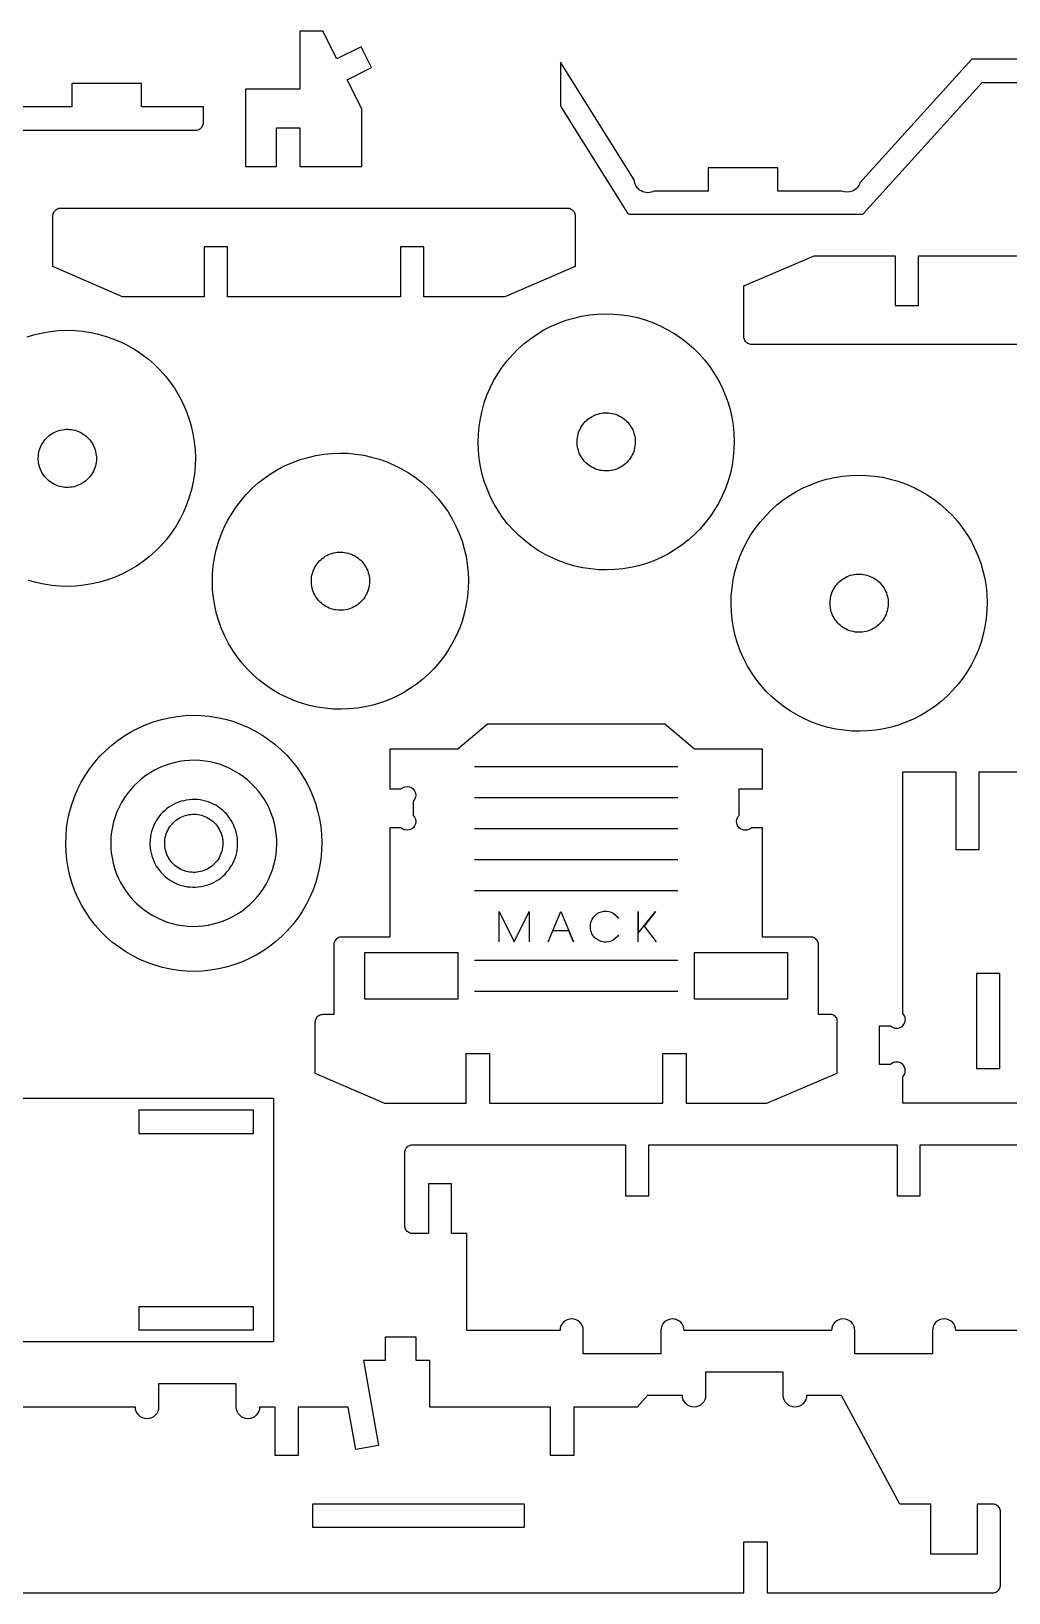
# Model space of a CAD drawing. Extents: x 0.7 to 47.3, y 0.7 to 17.5.
# Drawn here: x 25.25 to 35.75, y 0.72 to 17.49 of the extents above; entities that cross this region are included whole.
import ezdxf

# ---------------------------------------------------------------- set-up
doc = ezdxf.new("R2010")
doc.units = 0
doc.header["$MEASUREMENT"] = 0
for name, color, linetype in [('EXT', 1, 'CONTINUOUS'), ('INT', 150, 'CONTINUOUS'), ('POCKET_1_1MM', 105, 'CONTINUOUS')]:
    doc.layers.add(name, color=color, linetype=linetype)

msp = doc.modelspace()

# ---------------------------------------------------------------- linework, layer by layer
at = {"layer": 'EXT'}
for points in [[(27.549, 16.034), (27.883, 16.034), (27.883, 16.45), (28.133, 16.45), (28.133, 16.034), (28.799, 16.034), (28.799, 16.655), (28.644, 16.966), (28.905, 17.097), (28.793, 17.32), (28.532, 17.19), (28.383, 17.488), (28.133, 17.488), (28.133, 16.867), (27.549, 16.867)], [(25.483, 14.96), (25.483, 15.505), (25.483, 15.516), (25.485, 15.527), (25.489, 15.537), (25.494, 15.547), (25.5, 15.556), (25.507, 15.564), (25.515, 15.571), (25.524, 15.577), (25.534, 15.582), (25.544, 15.586), (25.555, 15.588), (25.566, 15.589), (31.009, 15.589), (31.02, 15.588), (31.03, 15.586), (31.041, 15.582), (31.05, 15.577), (31.059, 15.571), (31.068, 15.564), (31.075, 15.556), (31.081, 15.547), (31.086, 15.537), (31.089, 15.527), (31.091, 15.516), (31.092, 15.505), (31.092, 14.96), (30.336, 14.636), (29.467, 14.636), (29.467, 15.172), (29.217, 15.172), (29.217, 14.636), (27.358, 14.636), (27.358, 15.172), (27.108, 15.172), (27.108, 14.636), (26.228, 14.636)], [(30.488, 12.071), (30.427, 12.132), (30.369, 12.196), (30.316, 12.264), (30.267, 12.335), (30.223, 12.41), (30.183, 12.486), (30.149, 12.565), (30.119, 12.647), (30.094, 12.729), (30.075, 12.814), (30.061, 12.899), (30.053, 12.985), (30.05, 13.071), (30.052, 13.158), (30.059, 13.244), (30.073, 13.329), (30.091, 13.413), (30.115, 13.496), (30.144, 13.578), (30.177, 13.657), (30.216, 13.734), (30.26, 13.809), (30.308, 13.881), (30.361, 13.949), (30.417, 14.014), (30.478, 14.076), (30.543, 14.133), (30.611, 14.186), (30.682, 14.235), (30.756, 14.28), (30.833, 14.319), (30.912, 14.354), (30.993, 14.384), (31.076, 14.408), (31.16, 14.427), (31.245, 14.441), (31.331, 14.45), (31.418, 14.453), (31.504, 14.451), (31.59, 14.443), (31.675, 14.43), (31.76, 14.412), (31.843, 14.388), (31.924, 14.359), (32.004, 14.325), (32.081, 14.286), (32.155, 14.243), (32.227, 14.194), (32.296, 14.142), (32.361, 14.085), (32.422, 14.024), (32.48, 13.96), (32.533, 13.892), (32.582, 13.821), (32.626, 13.746), (32.666, 13.67), (32.7, 13.591), (32.73, 13.509), (32.755, 13.427), (32.774, 13.342), (32.788, 13.257), (32.796, 13.171), (32.799, 13.085), (32.797, 12.999), (32.789, 12.913), (32.776, 12.827), (32.758, 12.743), (32.734, 12.66), (32.705, 12.578), (32.672, 12.499), (32.633, 12.422), (32.589, 12.347), (32.541, 12.275), (32.488, 12.207), (32.432, 12.142), (32.371, 12.08), (32.306, 12.023), (32.238, 11.97), (32.167, 11.921), (32.093, 11.876), (32.016, 11.837), (31.937, 11.802), (31.856, 11.772), (31.773, 11.748), (31.689, 11.729), (31.604, 11.715), (31.518, 11.706), (31.431, 11.703), (31.345, 11.705), (31.259, 11.713), (31.174, 11.726), (31.089, 11.745), (31.006, 11.768), (30.925, 11.797), (30.845, 11.831), (30.768, 11.87), (30.694, 11.913), (30.622, 11.962), (30.553, 12.014)], [(27.634, 10.575), (27.573, 10.636), (27.515, 10.7), (27.462, 10.768), (27.413, 10.839), (27.369, 10.914), (27.329, 10.99), (27.294, 11.069), (27.265, 11.151), (27.24, 11.233), (27.221, 11.318), (27.207, 11.403), (27.198, 11.489), (27.195, 11.575), (27.197, 11.661), (27.205, 11.747), (27.218, 11.833), (27.237, 11.917), (27.26, 12), (27.289, 12.082), (27.323, 12.161), (27.362, 12.238), (27.406, 12.313), (27.454, 12.385), (27.506, 12.453), (27.563, 12.518), (27.624, 12.58), (27.688, 12.637), (27.756, 12.69), (27.828, 12.739), (27.902, 12.784), (27.978, 12.823), (28.058, 12.858), (28.139, 12.888), (28.222, 12.912), (28.306, 12.931), (28.391, 12.945), (28.477, 12.954), (28.563, 12.957), (28.65, 12.955), (28.736, 12.947), (28.821, 12.934), (28.905, 12.915), (28.989, 12.892), (29.07, 12.863), (29.149, 12.829), (29.227, 12.79), (29.301, 12.747), (29.373, 12.698), (29.441, 12.646), (29.506, 12.589), (29.568, 12.528), (29.625, 12.464), (29.679, 12.396), (29.727, 12.325), (29.772, 12.25), (29.811, 12.174), (29.846, 12.095), (29.876, 12.013), (29.9, 11.931), (29.92, 11.846), (29.933, 11.761), (29.942, 11.675), (29.945, 11.589), (29.943, 11.503), (29.935, 11.416), (29.922, 11.331), (29.904, 11.247), (29.88, 11.164), (29.851, 11.082), (29.817, 11.003), (29.778, 10.926), (29.735, 10.851), (29.687, 10.779), (29.634, 10.711), (29.577, 10.646), (29.516, 10.584), (29.452, 10.527), (29.384, 10.474), (29.313, 10.425), (29.239, 10.38), (29.162, 10.341), (29.083, 10.306), (29.002, 10.276), (28.919, 10.252), (28.835, 10.233), (28.749, 10.219), (28.663, 10.21), (28.577, 10.207), (28.491, 10.209), (28.405, 10.217), (28.319, 10.23), (28.235, 10.248), (28.152, 10.272), (28.07, 10.301), (27.991, 10.335), (27.914, 10.374), (27.839, 10.417), (27.768, 10.466), (27.699, 10.518)], [(33.205, 10.339), (33.143, 10.399), (33.086, 10.464), (33.033, 10.532), (32.984, 10.603), (32.939, 10.677), (32.9, 10.754), (32.865, 10.833), (32.835, 10.914), (32.811, 10.997), (32.792, 11.081), (32.778, 11.167), (32.769, 11.253), (32.766, 11.339), (32.768, 11.425), (32.776, 11.511), (32.789, 11.597), (32.808, 11.681), (32.831, 11.764), (32.86, 11.846), (32.894, 11.925), (32.933, 12.002), (32.976, 12.077), (33.025, 12.148), (33.077, 12.217), (33.134, 12.282), (33.195, 12.343), (33.259, 12.401), (33.327, 12.454), (33.398, 12.503), (33.473, 12.547), (33.549, 12.587), (33.628, 12.622), (33.71, 12.651), (33.792, 12.676), (33.877, 12.695), (33.962, 12.709), (34.048, 12.718), (34.134, 12.721), (34.22, 12.718), (34.307, 12.711), (34.392, 12.698), (34.476, 12.679), (34.559, 12.656), (34.641, 12.627), (34.72, 12.593), (34.797, 12.554), (34.872, 12.51), (34.944, 12.462), (35.012, 12.41), (35.077, 12.353), (35.139, 12.292), (35.196, 12.228), (35.249, 12.16), (35.298, 12.088), (35.343, 12.014), (35.382, 11.937), (35.417, 11.858), (35.447, 11.777), (35.471, 11.694), (35.49, 11.61), (35.504, 11.525), (35.513, 11.439), (35.516, 11.353), (35.514, 11.266), (35.506, 11.18), (35.493, 11.095), (35.475, 11.01), (35.451, 10.927), (35.422, 10.846), (35.388, 10.767), (35.349, 10.689), (35.306, 10.615), (35.257, 10.543), (35.205, 10.475), (35.148, 10.41), (35.087, 10.348), (35.023, 10.291), (34.955, 10.237), (34.884, 10.189), (34.809, 10.144), (34.733, 10.105), (34.654, 10.07), (34.572, 10.04), (34.49, 10.016), (34.405, 9.996), (34.32, 9.982), (34.234, 9.974), (34.148, 9.971), (34.062, 9.973), (33.976, 9.981), (33.89, 9.994), (33.806, 10.012), (33.723, 10.036), (33.641, 10.065), (33.562, 10.099), (33.485, 10.138), (33.41, 10.181), (33.338, 10.229), (33.27, 10.282)], [(26.059, 7.76), (25.998, 7.821), (25.94, 7.885), (25.887, 7.953), (25.838, 8.024), (25.794, 8.099), (25.754, 8.175), (25.719, 8.254), (25.69, 8.336), (25.665, 8.418), (25.646, 8.503), (25.632, 8.588), (25.624, 8.674), (25.62, 8.76), (25.623, 8.846), (25.63, 8.933), (25.643, 9.018), (25.662, 9.102), (25.686, 9.185), (25.714, 9.267), (25.748, 9.346), (25.787, 9.423), (25.831, 9.498), (25.879, 9.57), (25.932, 9.638), (25.988, 9.703), (26.049, 9.765), (26.114, 9.822), (26.182, 9.875), (26.253, 9.924), (26.327, 9.969), (26.404, 10.008), (26.483, 10.043), (26.564, 10.073), (26.647, 10.097), (26.731, 10.116), (26.816, 10.13), (26.902, 10.139), (26.988, 10.142), (27.075, 10.14), (27.161, 10.132), (27.246, 10.119), (27.331, 10.101), (27.414, 10.077), (27.495, 10.048), (27.575, 10.014), (27.652, 9.975), (27.726, 9.932), (27.798, 9.883), (27.867, 9.831), (27.932, 9.774), (27.993, 9.713), (28.05, 9.649), (28.104, 9.581), (28.153, 9.51), (28.197, 9.435), (28.237, 9.359), (28.271, 9.28), (28.301, 9.198), (28.325, 9.116), (28.345, 9.031), (28.359, 8.946), (28.367, 8.86), (28.37, 8.774), (28.368, 8.688), (28.36, 8.602), (28.347, 8.516), (28.329, 8.432), (28.305, 8.349), (28.276, 8.267), (28.242, 8.188), (28.204, 8.111), (28.16, 8.036), (28.112, 7.964), (28.059, 7.896), (28.002, 7.831), (27.942, 7.769), (27.877, 7.712), (27.809, 7.659), (27.738, 7.61), (27.664, 7.565), (27.587, 7.526), (27.508, 7.491), (27.427, 7.461), (27.344, 7.437), (27.26, 7.418), (27.175, 7.404), (27.089, 7.395), (27.002, 7.392), (26.916, 7.394), (26.83, 7.402), (26.744, 7.415), (26.66, 7.434), (26.577, 7.457), (26.496, 7.486), (26.416, 7.52), (26.339, 7.559), (26.264, 7.602), (26.193, 7.651), (26.124, 7.703)]]:
    msp.add_lwpolyline(points, close=True, dxfattribs=at)
for points in [[(36.019, 17.189), (35.352, 17.189), (34.15, 15.86, -0.443906), (33.952, 15.772), (33.269, 15.772), (33.269, 16.022), (32.519, 16.022), (32.519, 15.772), (31.941, 15.772, -0.554248), (31.725, 15.892), (30.935, 17.155), (30.935, 16.684), (31.654, 15.534, 0.258593), (31.676, 15.522), (34.17, 15.522, 0.211979), (34.189, 15.53), (35.463, 16.939), (37.352, 16.939)], [(36.762, 3.536), (35.179, 3.536, 0.414214), (35.054, 3.661, 0.414214), (34.929, 3.536), (34.929, 3.286), (34.095, 3.286), (34.095, 3.536, 0.414214), (33.97, 3.661, 0.414214), (33.845, 3.536), (32.262, 3.536, 0.414214), (32.137, 3.661, 0.414214), (32.012, 3.536), (32.012, 3.286), (31.179, 3.286), (31.179, 3.536, 1), (30.929, 3.536), (29.929, 3.536), (29.929, 4.576), (29.765, 4.576), (29.765, 5.112), (29.515, 5.112), (29.515, 4.576), (29.345, 4.576), (29.335, 4.577), (29.324, 4.579), (29.314, 4.582), (29.304, 4.587), (29.295, 4.593), (29.286, 4.6), (29.279, 4.609), (29.273, 4.618), (29.268, 4.627), (29.265, 4.638), (29.263, 4.648), (29.262, 4.659), (29.262, 5.447), (29.263, 5.458), (29.265, 5.468), (29.268, 5.479), (29.273, 5.488), (29.279, 5.498), (29.286, 5.506), (29.295, 5.513), (29.304, 5.519), (29.314, 5.524), (29.324, 5.527), (29.335, 5.529), (29.345, 5.53), (31.631, 5.53), (31.631, 4.983), (31.881, 4.983), (31.881, 5.53), (34.548, 5.53), (34.548, 4.983), (34.798, 4.983), (34.798, 5.53), (43.198, 5.53)], [(24.404, 0.719), (32.804, 0.719), (32.904, 0.719), (32.904, 1.266), (33.154, 1.266), (33.154, 0.719), (35.577, 0.719), (35.588, 0.719), (35.598, 0.722), (35.609, 0.725), (35.618, 0.73), (35.627, 0.736), (35.636, 0.743), (35.643, 0.751), (35.649, 0.76), (35.654, 0.77), (35.657, 0.781), (35.659, 0.791), (35.66, 0.802), (35.66, 1.588), (35.659, 1.599), (35.657, 1.609), (35.654, 1.62), (35.649, 1.63), (35.643, 1.639), (35.636, 1.647), (35.627, 1.654), (35.618, 1.66), (35.609, 1.665), (35.598, 1.668), (35.588, 1.671), (35.577, 1.671), (35.41, 1.671), (35.41, 1.135), (34.91, 1.135), (34.91, 1.671), (34.577, 1.671), (33.952, 2.838), (33.577, 2.838, -0.414214), (33.452, 2.713, -0.414214), (33.327, 2.838), (33.327, 3.088), (32.493, 3.088), (32.493, 2.838, -1), (32.243, 2.838), (31.868, 2.838), (31.757, 2.713), (31.077, 2.713), (31.077, 2.192), (30.827, 2.192), (30.827, 2.713), (29.53, 2.713), (29.53, 3.213), (29.384, 3.213), (29.384, 3.463), (29.051, 3.463), (29.051, 3.213), (28.819, 3.213), (28.98, 2.302), (28.734, 2.258), (28.654, 2.713), (28.118, 2.713), (28.118, 2.192), (27.868, 2.192), (27.868, 2.713), (27.702, 2.713, -0.414214), (27.577, 2.588, -0.414214), (27.452, 2.713), (27.452, 2.963), (26.618, 2.963), (26.618, 2.713, -1), (26.368, 2.713), (24.785, 2.713, -0.414214)]]:
    msp.add_lwpolyline(points, format="xyb", dxfattribs=at)
for points in [[(25.128, 16.427), (27.017, 16.427), (27.028, 16.427), (27.039, 16.43), (27.049, 16.433), (27.059, 16.438), (27.068, 16.444), (27.076, 16.451), (27.083, 16.459), (27.089, 16.468), (27.094, 16.478), (27.098, 16.489), (27.1, 16.499), (27.101, 16.51), (27.101, 16.677), (26.434, 16.677), (26.434, 16.927), (25.684, 16.927), (25.684, 16.677), (25.017, 16.677)], [(38.43, 14.124), (32.987, 14.124), (32.976, 14.125), (32.966, 14.127), (32.955, 14.131), (32.945, 14.135), (32.936, 14.141), (32.928, 14.149), (32.921, 14.157), (32.915, 14.166), (32.91, 14.176), (32.907, 14.186), (32.904, 14.197), (32.904, 14.208), (32.904, 14.753), (33.659, 15.077), (34.529, 15.077), (34.529, 14.541), (34.779, 14.541), (34.779, 15.077), (36.638, 15.077)], [(25.206, 14.206), (25.288, 14.231), (25.373, 14.25), (25.458, 14.264), (25.544, 14.273), (25.63, 14.276), (25.717, 14.274), (25.803, 14.266), (25.888, 14.253), (25.972, 14.234), (26.055, 14.211), (26.137, 14.182), (26.216, 14.148), (26.293, 14.109), (26.368, 14.065), (26.44, 14.017), (26.508, 13.965), (26.573, 13.908), (26.635, 13.847), (26.692, 13.783), (26.745, 13.715), (26.794, 13.643), (26.839, 13.569), (26.878, 13.493), (26.913, 13.413), (26.943, 13.332), (26.967, 13.249), (26.986, 13.165), (27, 13.08), (27.009, 12.994), (27.012, 12.908), (27.01, 12.821), (27.002, 12.735), (26.989, 12.65), (26.971, 12.566), (26.947, 12.483), (26.918, 12.401), (26.884, 12.322), (26.845, 12.245), (26.802, 12.17), (26.754, 12.098), (26.701, 12.03), (26.644, 11.965), (26.583, 11.903), (26.519, 11.846), (26.451, 11.793), (26.38, 11.744), (26.306, 11.699), (26.229, 11.66), (26.15, 11.625), (26.069, 11.595), (25.986, 11.571), (25.902, 11.552), (25.816, 11.538), (25.73, 11.529), (25.644, 11.526), (25.558, 11.528), (25.472, 11.536), (25.386, 11.549), (25.302, 11.567), (25.219, 11.591)]]:
    msp.add_lwpolyline(points, dxfattribs=at)
for points in [[(33.102, 9.777), (32.372, 9.777), (32.055, 10.048), (30.15, 10.048), (29.832, 9.777), (29.102, 9.777), (29.102, 9.351), (29.22, 9.351, -1), (29.352, 9.219), (29.352, 9.067, -1), (29.22, 8.935), (29.102, 8.935), (29.102, 7.76), (28.582, 7.76), (28.571, 7.76), (28.561, 7.758), (28.55, 7.754), (28.541, 7.749), (28.532, 7.743), (28.523, 7.736), (28.516, 7.728), (28.51, 7.719), (28.505, 7.709), (28.502, 7.699), (28.5, 7.688), (28.499, 7.677), (28.499, 6.927), (28.381, 6.927), (28.37, 6.926), (28.359, 6.924), (28.349, 6.921), (28.339, 6.916), (28.33, 6.91), (28.322, 6.903), (28.315, 6.895), (28.309, 6.885), (28.304, 6.876), (28.3, 6.865), (28.298, 6.855), (28.297, 6.844), (28.297, 6.298), (29.043, 5.975), (29.922, 5.975), (29.922, 6.51), (30.172, 6.51), (30.172, 5.975), (32.032, 5.975), (32.032, 6.51), (32.282, 6.51), (32.282, 5.975), (33.151, 5.975), (33.907, 6.298), (33.907, 6.844), (33.908, 6.855), (33.907, 6.866), (33.904, 6.878), (33.9, 6.888), (33.894, 6.898), (33.886, 6.906), (33.878, 6.914), (33.868, 6.92), (33.857, 6.924), (33.846, 6.927), (33.835, 6.928), (33.824, 6.927), (33.706, 6.927), (33.706, 7.677), (33.705, 7.688), (33.703, 7.699), (33.699, 7.709), (33.694, 7.719), (33.688, 7.728), (33.681, 7.736), (33.673, 7.743), (33.664, 7.749), (33.654, 7.754), (33.644, 7.758), (33.633, 7.76), (33.622, 7.76), (33.102, 7.76), (33.102, 8.935), (32.985, 8.935, -1), (32.852, 9.067), (32.852, 9.351), (33.102, 9.351)], [(34.61, 5.975), (34.61, 6.259, 1), (34.478, 6.391), (34.36, 6.391), (34.36, 6.808), (34.478, 6.808, 1), (34.61, 6.941), (34.61, 9.533), (35.181, 9.533), (35.181, 8.699), (35.431, 8.699), (35.431, 9.533), (37.29, 9.533), (37.29, 8.699), (37.54, 8.699), (37.54, 9.533), (38.11, 9.533), (38.11, 6.941, 1), (38.243, 6.808), (38.36, 6.808), (38.36, 6.391), (38.243, 6.391, 1), (38.11, 6.259), (38.11, 5.975)], [(27.854, 6.025), (19.167, 6.025, 0.414214), (19.105, 5.963), (19.105, 3.478, 0.414214), (19.167, 3.416), (27.854, 3.416)]]:
    msp.add_lwpolyline(points, format="xyb", close=True, dxfattribs=at)
at = {"layer": 'INT'}
for points in [[(31.18, 12.883), (31.169, 12.899), (31.158, 12.915), (31.148, 12.932), (31.139, 12.95), (31.132, 12.968), (31.126, 12.987), (31.121, 13.006), (31.117, 13.025), (31.114, 13.044), (31.112, 13.064), (31.112, 13.083), (31.113, 13.103), (31.115, 13.123), (31.119, 13.142), (31.123, 13.161), (31.129, 13.18), (31.136, 13.198), (31.144, 13.216), (31.153, 13.233), (31.164, 13.25), (31.175, 13.266), (31.187, 13.281), (31.2, 13.296), (31.215, 13.309), (31.229, 13.322), (31.245, 13.334), (31.262, 13.345), (31.279, 13.354), (31.296, 13.363), (31.314, 13.371), (31.333, 13.377), (31.352, 13.382), (31.371, 13.386), (31.391, 13.389), (31.41, 13.39), (31.43, 13.39), (31.449, 13.39), (31.469, 13.387), (31.488, 13.384), (31.507, 13.379), (31.526, 13.374), (31.545, 13.367), (31.562, 13.358), (31.58, 13.349), (31.596, 13.339), (31.612, 13.328), (31.628, 13.315), (31.642, 13.302), (31.656, 13.288), (31.669, 13.273), (31.68, 13.257), (31.691, 13.241), (31.701, 13.224), (31.709, 13.206), (31.717, 13.188), (31.723, 13.169), (31.728, 13.151), (31.732, 13.131), (31.735, 13.112), (31.737, 13.092), (31.737, 13.073), (31.736, 13.053), (31.734, 13.034), (31.73, 13.014), (31.726, 12.995), (31.72, 12.976), (31.713, 12.958), (31.705, 12.94), (31.696, 12.923), (31.685, 12.906), (31.674, 12.89), (31.662, 12.875), (31.649, 12.86), (31.634, 12.847), (31.62, 12.834), (31.604, 12.822), (31.587, 12.811), (31.57, 12.802), (31.553, 12.793), (31.535, 12.786), (31.516, 12.779), (31.497, 12.774), (31.478, 12.77), (31.458, 12.767), (31.439, 12.766), (31.419, 12.766), (31.4, 12.767), (31.38, 12.769), (31.361, 12.772), (31.342, 12.777), (31.323, 12.783), (31.304, 12.789), (31.287, 12.798), (31.269, 12.807), (31.253, 12.817), (31.237, 12.828), (31.221, 12.841), (31.207, 12.854), (31.193, 12.868)], [(25.393, 12.706), (25.381, 12.722), (25.37, 12.738), (25.361, 12.755), (25.352, 12.773), (25.345, 12.791), (25.338, 12.809), (25.333, 12.828), (25.329, 12.848), (25.326, 12.867), (25.325, 12.887), (25.325, 12.906), (25.326, 12.926), (25.328, 12.945), (25.331, 12.965), (25.336, 12.984), (25.342, 13.003), (25.349, 13.021), (25.357, 13.039), (25.366, 13.056), (25.376, 13.073), (25.387, 13.089), (25.4, 13.104), (25.413, 13.119), (25.427, 13.132), (25.442, 13.145), (25.458, 13.157), (25.474, 13.168), (25.491, 13.177), (25.509, 13.186), (25.527, 13.193), (25.546, 13.2), (25.565, 13.205), (25.584, 13.209), (25.603, 13.212), (25.623, 13.213), (25.642, 13.213), (25.662, 13.212), (25.682, 13.21), (25.701, 13.207), (25.72, 13.202), (25.739, 13.196), (25.757, 13.189), (25.775, 13.181), (25.792, 13.172), (25.809, 13.162), (25.825, 13.151), (25.84, 13.138), (25.855, 13.125), (25.869, 13.111), (25.881, 13.096), (25.893, 13.08), (25.904, 13.064), (25.913, 13.047), (25.922, 13.029), (25.93, 13.011), (25.936, 12.992), (25.941, 12.973), (25.945, 12.954), (25.948, 12.935), (25.949, 12.915), (25.95, 12.896), (25.949, 12.876), (25.946, 12.856), (25.943, 12.837), (25.938, 12.818), (25.933, 12.799), (25.926, 12.781), (25.918, 12.763), (25.908, 12.746), (25.898, 12.729), (25.887, 12.713), (25.874, 12.698), (25.861, 12.683), (25.847, 12.669), (25.832, 12.657), (25.816, 12.645), (25.8, 12.634), (25.783, 12.624), (25.765, 12.616), (25.747, 12.608), (25.729, 12.602), (25.71, 12.597), (25.69, 12.593), (25.671, 12.59), (25.651, 12.589), (25.632, 12.588), (25.612, 12.589), (25.593, 12.592), (25.573, 12.595), (25.554, 12.6), (25.535, 12.605), (25.517, 12.612), (25.499, 12.62), (25.482, 12.63), (25.465, 12.64), (25.449, 12.651), (25.434, 12.664), (25.419, 12.677), (25.406, 12.691)], [(28.326, 11.387), (28.314, 11.403), (28.303, 11.419), (28.294, 11.436), (28.285, 11.454), (28.278, 11.472), (28.271, 11.491), (28.266, 11.509), (28.262, 11.529), (28.26, 11.548), (28.258, 11.568), (28.258, 11.587), (28.259, 11.607), (28.261, 11.626), (28.264, 11.646), (28.269, 11.665), (28.275, 11.684), (28.282, 11.702), (28.29, 11.72), (28.299, 11.737), (28.309, 11.754), (28.321, 11.77), (28.333, 11.785), (28.346, 11.8), (28.36, 11.813), (28.375, 11.826), (28.391, 11.838), (28.407, 11.849), (28.424, 11.858), (28.442, 11.867), (28.46, 11.874), (28.479, 11.881), (28.498, 11.886), (28.517, 11.89), (28.536, 11.893), (28.556, 11.894), (28.576, 11.894), (28.595, 11.893), (28.615, 11.891), (28.634, 11.888), (28.653, 11.883), (28.672, 11.877), (28.69, 11.871), (28.708, 11.862), (28.725, 11.853), (28.742, 11.843), (28.758, 11.832), (28.773, 11.819), (28.788, 11.806), (28.802, 11.792), (28.814, 11.777), (28.826, 11.761), (28.837, 11.745), (28.847, 11.728), (28.855, 11.71), (28.863, 11.692), (28.869, 11.673), (28.874, 11.654), (28.878, 11.635), (28.881, 11.616), (28.882, 11.596), (28.883, 11.577), (28.882, 11.557), (28.879, 11.537), (28.876, 11.518), (28.871, 11.499), (28.866, 11.48), (28.859, 11.462), (28.851, 11.444), (28.841, 11.427), (28.831, 11.41), (28.82, 11.394), (28.807, 11.379), (28.794, 11.364), (28.78, 11.351), (28.765, 11.338), (28.749, 11.326), (28.733, 11.315), (28.716, 11.306), (28.698, 11.297), (28.68, 11.289), (28.662, 11.283), (28.643, 11.278), (28.623, 11.274), (28.604, 11.271), (28.584, 11.27), (28.565, 11.27), (28.545, 11.27), (28.526, 11.273), (28.506, 11.276), (28.487, 11.281), (28.469, 11.286), (28.45, 11.293), (28.432, 11.302), (28.415, 11.311), (28.398, 11.321), (28.382, 11.332), (28.367, 11.345), (28.352, 11.358), (28.339, 11.372)], [(33.897, 11.151), (33.885, 11.166), (33.874, 11.183), (33.865, 11.2), (33.856, 11.218), (33.849, 11.236), (33.842, 11.254), (33.837, 11.273), (33.833, 11.292), (33.83, 11.312), (33.829, 11.331), (33.829, 11.351), (33.83, 11.371), (33.832, 11.39), (33.835, 11.41), (33.84, 11.429), (33.846, 11.447), (33.852, 11.466), (33.861, 11.484), (33.87, 11.501), (33.88, 11.518), (33.891, 11.534), (33.904, 11.549), (33.917, 11.564), (33.931, 11.577), (33.946, 11.59), (33.962, 11.602), (33.978, 11.612), (33.995, 11.622), (34.013, 11.631), (34.031, 11.638), (34.05, 11.645), (34.069, 11.65), (34.088, 11.654), (34.107, 11.656), (34.127, 11.658), (34.146, 11.658), (34.166, 11.657), (34.186, 11.655), (34.205, 11.652), (34.224, 11.647), (34.243, 11.641), (34.261, 11.634), (34.279, 11.626), (34.296, 11.617), (34.313, 11.607), (34.329, 11.595), (34.344, 11.583), (34.359, 11.57), (34.372, 11.556), (34.385, 11.541), (34.397, 11.525), (34.408, 11.509), (34.417, 11.492), (34.426, 11.474), (34.434, 11.456), (34.44, 11.437), (34.445, 11.418), (34.449, 11.399), (34.452, 11.38), (34.453, 11.36), (34.453, 11.34), (34.453, 11.321), (34.45, 11.301), (34.447, 11.282), (34.442, 11.263), (34.437, 11.244), (34.43, 11.226), (34.421, 11.208), (34.412, 11.191), (34.402, 11.174), (34.391, 11.158), (34.378, 11.142), (34.365, 11.128), (34.351, 11.114), (34.336, 11.102), (34.32, 11.09), (34.304, 11.079), (34.287, 11.069), (34.269, 11.061), (34.251, 11.053), (34.232, 11.047), (34.214, 11.042), (34.194, 11.038), (34.175, 11.035), (34.155, 11.034), (34.136, 11.033), (34.116, 11.034), (34.097, 11.036), (34.077, 11.04), (34.058, 11.044), (34.039, 11.05), (34.021, 11.057), (34.003, 11.065), (33.986, 11.075), (33.969, 11.085), (33.953, 11.096), (33.938, 11.108), (33.923, 11.122), (33.91, 11.136)], [(26.751, 8.572), (26.739, 8.588), (26.729, 8.604), (26.719, 8.621), (26.71, 8.639), (26.703, 8.657), (26.697, 8.676), (26.691, 8.695), (26.687, 8.714), (26.685, 8.733), (26.683, 8.753), (26.683, 8.772), (26.684, 8.792), (26.686, 8.811), (26.689, 8.831), (26.694, 8.85), (26.7, 8.869), (26.707, 8.887), (26.715, 8.905), (26.724, 8.922), (26.734, 8.939), (26.746, 8.955), (26.758, 8.97), (26.771, 8.985), (26.785, 8.998), (26.8, 9.011), (26.816, 9.023), (26.832, 9.034), (26.85, 9.043), (26.867, 9.052), (26.885, 9.059), (26.904, 9.066), (26.923, 9.071), (26.942, 9.075), (26.962, 9.078), (26.981, 9.079), (27.001, 9.079), (27.02, 9.079), (27.04, 9.076), (27.059, 9.073), (27.078, 9.068), (27.097, 9.063), (27.115, 9.056), (27.133, 9.047), (27.151, 9.038), (27.167, 9.028), (27.183, 9.017), (27.199, 9.004), (27.213, 8.991), (27.227, 8.977), (27.24, 8.962), (27.251, 8.946), (27.262, 8.93), (27.272, 8.913), (27.28, 8.895), (27.288, 8.877), (27.294, 8.858), (27.299, 8.84), (27.303, 8.82), (27.306, 8.801), (27.308, 8.781), (27.308, 8.762), (27.307, 8.742), (27.305, 8.723), (27.301, 8.703), (27.297, 8.684), (27.291, 8.665), (27.284, 8.647), (27.276, 8.629), (27.267, 8.612), (27.256, 8.595), (27.245, 8.579), (27.233, 8.564), (27.219, 8.549), (27.205, 8.536), (27.19, 8.523), (27.175, 8.511), (27.158, 8.5), (27.141, 8.491), (27.124, 8.482), (27.105, 8.475), (27.087, 8.468), (27.068, 8.463), (27.049, 8.459), (27.029, 8.456), (27.01, 8.455), (26.99, 8.455), (26.97, 8.456), (26.951, 8.458), (26.932, 8.461), (26.912, 8.466), (26.894, 8.472), (26.875, 8.478), (26.857, 8.487), (26.84, 8.496), (26.823, 8.506), (26.807, 8.517), (26.792, 8.53), (26.778, 8.543), (26.764, 8.557)], [(35.402, 6.348), (35.652, 6.348), (35.652, 7.369), (35.402, 7.369)], [(26.406, 5.65), (27.635, 5.65), (27.635, 5.9), (26.406, 5.9)], [(26.406, 3.541), (27.635, 3.541), (27.635, 3.791), (26.406, 3.791)], [(28.275, 1.421), (28.275, 1.674), (30.545, 1.674), (30.545, 1.421)]]:
    msp.add_lwpolyline(points, close=True, dxfattribs=at)
at = {"layer": 'POCKET_1_1MM'}
for points in [[(26.377, 8.124), (26.419, 8.087), (26.463, 8.052), (26.509, 8.02), (26.557, 7.991), (26.606, 7.965), (26.658, 7.942), (26.71, 7.922), (26.764, 7.906), (26.818, 7.893), (26.873, 7.884), (26.929, 7.878), (26.985, 7.875), (27.041, 7.877), (27.097, 7.881), (27.152, 7.889), (27.207, 7.901), (27.261, 7.916), (27.314, 7.934), (27.366, 7.956), (27.416, 7.981), (27.464, 8.009), (27.511, 8.04), (27.556, 8.073), (27.598, 8.11), (27.638, 8.149), (27.676, 8.191), (27.711, 8.235), (27.743, 8.281), (27.772, 8.328), (27.798, 8.378), (27.821, 8.429), (27.84, 8.482), (27.856, 8.535), (27.869, 8.59), (27.879, 8.645), (27.885, 8.701), (27.887, 8.757), (27.886, 8.813), (27.881, 8.868), (27.873, 8.924), (27.862, 8.979), (27.847, 9.033), (27.828, 9.086), (27.807, 9.137), (27.782, 9.187), (27.754, 9.236), (27.723, 9.283), (27.689, 9.327), (27.652, 9.37), (27.613, 9.41), (27.572, 9.447), (27.528, 9.482), (27.482, 9.514), (27.434, 9.543), (27.384, 9.569), (27.333, 9.592), (27.281, 9.612), (27.227, 9.628), (27.173, 9.641), (27.117, 9.65), (27.062, 9.656), (27.006, 9.659), (26.95, 9.658), (26.894, 9.653), (26.838, 9.645), (26.784, 9.633), (26.73, 9.618), (26.677, 9.6), (26.625, 9.578), (26.575, 9.553), (26.526, 9.525), (26.48, 9.494), (26.435, 9.461), (26.393, 9.424), (26.352, 9.385), (26.315, 9.343), (26.28, 9.299), (26.248, 9.253), (26.219, 9.206), (26.193, 9.156), (26.17, 9.105), (26.151, 9.052), (26.134, 8.999), (26.121, 8.944), (26.112, 8.889), (26.106, 8.833), (26.104, 8.777), (26.105, 8.721), (26.109, 8.666), (26.118, 8.61), (26.129, 8.555), (26.144, 8.501), (26.163, 8.448), (26.184, 8.397), (26.209, 8.347), (26.237, 8.298), (26.268, 8.251), (26.302, 8.207), (26.338, 8.164)], [(26.666, 8.431), (26.687, 8.411), (26.71, 8.392), (26.734, 8.375), (26.76, 8.359), (26.786, 8.345), (26.813, 8.333), (26.84, 8.322), (26.868, 8.314), (26.897, 8.307), (26.926, 8.301), (26.956, 8.298), (26.985, 8.296), (27.015, 8.297), (27.044, 8.299), (27.073, 8.303), (27.102, 8.309), (27.131, 8.316), (27.159, 8.326), (27.187, 8.337), (27.213, 8.35), (27.239, 8.364), (27.264, 8.38), (27.288, 8.398), (27.31, 8.417), (27.331, 8.437), (27.352, 8.459), (27.37, 8.482), (27.387, 8.506), (27.403, 8.531), (27.417, 8.557), (27.429, 8.584), (27.44, 8.612), (27.449, 8.64), (27.456, 8.669), (27.461, 8.698), (27.465, 8.727), (27.466, 8.757), (27.466, 8.786), (27.464, 8.816), (27.46, 8.845), (27.454, 8.874), (27.446, 8.903), (27.437, 8.931), (27.426, 8.958), (27.413, 8.985), (27.398, 9.011), (27.382, 9.035), (27.365, 9.059), (27.346, 9.082), (27.325, 9.103), (27.303, 9.123), (27.28, 9.142), (27.256, 9.159), (27.231, 9.175), (27.205, 9.189), (27.178, 9.201), (27.151, 9.212), (27.122, 9.22), (27.094, 9.227), (27.065, 9.233), (27.035, 9.236), (27.006, 9.238), (26.976, 9.237), (26.947, 9.235), (26.917, 9.231), (26.888, 9.225), (26.86, 9.218), (26.832, 9.208), (26.804, 9.197), (26.778, 9.184), (26.752, 9.17), (26.727, 9.154), (26.703, 9.136), (26.681, 9.117), (26.659, 9.097), (26.639, 9.075), (26.621, 9.052), (26.603, 9.028), (26.588, 9.003), (26.574, 8.977), (26.561, 8.95), (26.551, 8.922), (26.542, 8.894), (26.535, 8.865), (26.53, 8.836), (26.526, 8.807), (26.525, 8.777), (26.525, 8.748), (26.527, 8.718), (26.531, 8.689), (26.537, 8.66), (26.545, 8.631), (26.554, 8.603), (26.565, 8.576), (26.578, 8.549), (26.592, 8.523), (26.609, 8.499), (26.626, 8.475), (26.645, 8.452)], [(29.832, 7.594), (29.832, 7.094), (28.832, 7.094), (28.832, 7.594)], [(33.372, 7.094), (32.372, 7.094), (32.372, 7.594), (33.372, 7.594)]]:
    msp.add_lwpolyline(points, close=True, dxfattribs=at)
for points in [[(32.194, 9.589), (30.011, 9.589)], [(32.194, 9.256), (30.011, 9.256)], [(32.194, 8.923), (30.011, 8.923)], [(32.194, 8.589), (30.011, 8.589)], [(32.194, 8.256), (30.011, 8.256)], [(30.275, 7.71), (30.275, 8.034), (30.437, 7.71), (30.599, 8.034), (30.599, 7.71)], [(30.8, 7.71), (30.936, 8.034), (31.072, 7.71), (31.024, 7.827), (30.852, 7.827)], [(31.767, 7.71), (31.767, 8.034), (31.767, 7.801), (31.955, 8.034), (31.832, 7.879), (31.962, 7.71)], [(32.194, 7.51), (30.011, 7.51)], [(32.194, 7.177), (30.011, 7.177)]]:
    msp.add_lwpolyline(points, dxfattribs=at)
msp.add_lwpolyline([(31.557, 7.785, -0.77786), (31.255, 7.875, -0.756443), (31.557, 7.96)], format="xyb", dxfattribs=at)

doc.saveas('drawing.dxf')
